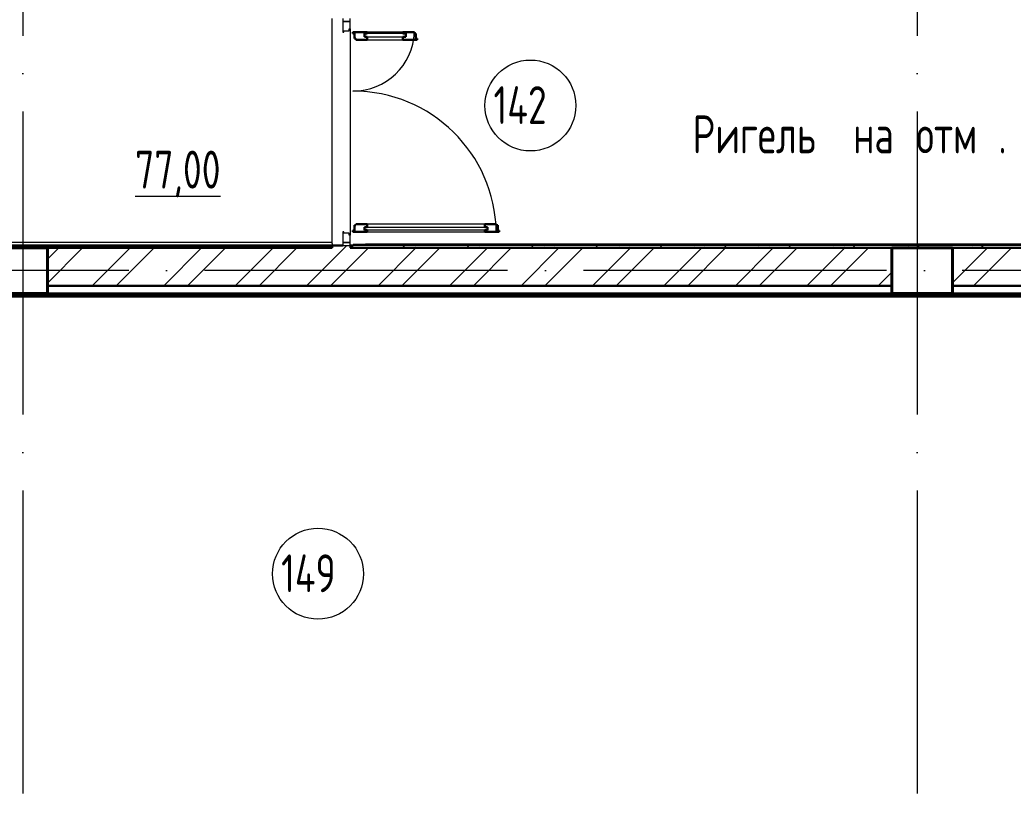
# Model space of a CAD drawing. Header units: millimetres. Extents: x -259793 to 503324, y -44556 to 93494.
# Drawn here: x -46528 to -39974, y 16176 to 21431 of the extents above; entities that cross this region are included whole.
import ezdxf

# ---------------------------------------------------------------- set-up
doc = ezdxf.new("R2010")
doc.units = ezdxf.units.MM
doc.linetypes.add('ADSK_Линия сетки', pattern=[25, 20, -2.5, 0, -2.5])
for name, color, linetype, lineweight in [('Аннотация', 7, 'Continuous', 18), ('Двери', 252, 'Continuous', 9), ('Марки помещений', 252, 'Continuous', 20), ('Несущие колонны', 252, 'Continuous', 18), ('Ограждение', 252, 'Continuous', 9), ('Оси', 252, 'Continuous', 9), ('Стены наружные', 7, 'Continuous', 18), ('Стены штриховка', 7, 'Continuous', 9)]:
    doc.layers.add(name, color=color, linetype=linetype, lineweight=lineweight)
doc.layers.add('Двери открывание', color=7, linetype='Continuous', lineweight=9, true_color=0xc0c0c0)
doc.styles.add('GOST Common_3', font='', dxfattribs={"height": 3.5})
doc.styles.get('GOST Common_3').set_extended_font_data('GOST 2.304 type A')

# ---------------------------------------------------------------- blocks, each defined once
blk = doc.blocks.new('1 этаж')
at = {"layer": 'Ограждение', "true_color": 0x636466}
h = blk.add_hatch(dxfattribs=at)
h.set_pattern_fill('FP_26', color=251, style=0, pattern_type=2)
h.set_pattern_definition([(0, (-32119.8, 96), (0, 600), []), (90, (-32119.8, 96), (-600, 4e-14), [])])
h.paths.add_polyline_path([(-39500.4, 21326.3), (-37050.8, 21326.3), (-37050.8, 21331.3), (-44245.8, 21331.3), (-44245.8, 21326.3), (-42370.6, 21326.3)])
at = {"layer": 'Двери', "color": 251, "true_color": 0x636466}
for p, q in [((-44395.8, 22821.3), (-44395.8, 22801.3)), ((-44345.8, 22801.3), (-44345.8, 22821.3)), ((-44395.8, 22801.3), (-44345.8, 22801.3)), ((-44345.8, 22801.3), (-44395.8, 22801.3)), ((-44395.8, 22801.3), (-44395.8, 22729.3)), ((-44353.8, 22738.3), (-44353.8, 22752.3)), ((-44353.8, 22752.3), (-44345.8, 22752.3)), ((-44345.8, 22752.3), (-44345.8, 22801.3)), ((-44395.8, 22729.3), (-44387.8, 22729.3)), ((-44387.8, 22729.3), (-44387.8, 22738.3)), ((-44387.8, 22738.3), (-44353.8, 22738.3)), ((-44251.8, 22720.3), (-44251.8, 22699.3)), ((-43979.8, 22720.3), (-44251.8, 22720.3)), ((-44251.8, 22699.3), (-43979.8, 22699.3)), ((-43997.8, 22729.3), (-44233.8, 22729.3)), ((-44233.8, 22679.3), (-43997.8, 22679.3)), ((-43979.8, 22699.3), (-43979.8, 22720.3)), ((-44251.8, 21443.3), (-43439.8, 21443.3)), ((-44251.8, 21422.3), (-44251.8, 21443.3)), ((-43457.8, 21463.3), (-44233.8, 21463.3)), ((-43439.8, 21443.3), (-43439.8, 21422.3)), ((-44387.8, 21413.3), (-44395.8, 21413.3)), ((-44395.8, 21413.3), (-44395.8, 21341.3)), ((-44387.8, 21404.3), (-44387.8, 21413.3)), ((-44353.8, 21404.3), (-44387.8, 21404.3)), ((-44353.8, 21390.3), (-44353.8, 21404.3)), ((-44345.8, 21390.3), (-44353.8, 21390.3)), ((-44345.8, 21341.3), (-44345.8, 21390.3)), ((-43439.8, 21422.3), (-44251.8, 21422.3)), ((-44233.8, 21413.3), (-43457.8, 21413.3)), ((-44345.8, 21341.3), (-44395.8, 21341.3)), ((-44395.8, 21341.3), (-44395.8, 21321.3)), ((-44395.8, 21341.3), (-44345.8, 21341.3)), ((-44395.8, 21321.3), (-44345.8, 21321.3)), ((-44345.8, 21321.3), (-44345.8, 21341.3))]:
    blk.add_line(p, q, dxfattribs=at)
at = {"layer": 'Двери', "color": 251, "lineweight": 30, "true_color": 0x636466}
for p, q in [((-44233.8, 22729.3), (-44327.8, 22729.3)), ((-44327.8, 22729.3), (-44327.8, 22721.3)), ((-44327.8, 22721.3), (-44318.8, 22721.3)), ((-44318.8, 22721.3), (-44318.8, 22687.3)), ((-44318.8, 22687.3), (-44309.8, 22687.3)), ((-44309.8, 22687.3), (-44309.8, 22679.3)), ((-44309.8, 22679.3), (-44233.8, 22679.3)), ((-44251.8, 22720.3), (-44233.8, 22720.3)), ((-44251.8, 22699.3), (-44251.8, 22720.3)), ((-44233.8, 22699.3), (-44251.8, 22699.3)), ((-44233.8, 22720.3), (-44233.8, 22729.3)), ((-44233.8, 22679.3), (-44233.8, 22699.3)), ((-43921.8, 22729.3), (-43997.8, 22729.3)), ((-43997.8, 22720.3), (-43997.8, 22729.3)), ((-43979.8, 22720.3), (-43997.8, 22720.3)), ((-43997.8, 22699.3), (-43979.8, 22699.3)), ((-43997.8, 22679.3), (-43997.8, 22699.3)), ((-43997.8, 22679.3), (-43903.8, 22679.3)), ((-43979.8, 22699.3), (-43979.8, 22720.3)), ((-43921.8, 22721.3), (-43921.8, 22729.3)), ((-43912.8, 22721.3), (-43921.8, 22721.3)), ((-43912.8, 22687.3), (-43912.8, 22721.3)), ((-43903.8, 22687.3), (-43912.8, 22687.3)), ((-43903.8, 22679.3), (-43903.8, 22687.3)), ((-44318.8, 21455.3), (-44318.8, 21421.3)), ((-44309.8, 21455.3), (-44318.8, 21455.3)), ((-44233.8, 21463.3), (-44309.8, 21463.3)), ((-44309.8, 21463.3), (-44309.8, 21455.3)), ((-44233.8, 21443.3), (-44251.8, 21443.3)), ((-44251.8, 21443.3), (-44251.8, 21422.3)), ((-44233.8, 21463.3), (-44233.8, 21443.3)), ((-43381.8, 21463.3), (-43457.8, 21463.3)), ((-43457.8, 21463.3), (-43457.8, 21443.3)), ((-43457.8, 21443.3), (-43439.8, 21443.3)), ((-43439.8, 21443.3), (-43439.8, 21422.3)), ((-43381.8, 21455.3), (-43381.8, 21463.3)), ((-43372.8, 21455.3), (-43381.8, 21455.3)), ((-43372.8, 21421.3), (-43372.8, 21455.3)), ((-44318.8, 21421.3), (-44327.8, 21421.3)), ((-44327.8, 21421.3), (-44327.8, 21413.3)), ((-44327.8, 21413.3), (-44233.8, 21413.3)), ((-44251.8, 21422.3), (-44233.8, 21422.3)), ((-44233.8, 21422.3), (-44233.8, 21413.3)), ((-43457.8, 21422.3), (-43457.8, 21413.3)), ((-43439.8, 21422.3), (-43457.8, 21422.3)), ((-43457.8, 21413.3), (-43363.8, 21413.3)), ((-43363.8, 21421.3), (-43372.8, 21421.3)), ((-43363.8, 21413.3), (-43363.8, 21421.3))]:
    blk.add_line(p, q, dxfattribs=at)
at = {"layer": 'Двери открывание', "color": 251, "true_color": 0x636466}
for centre, radius, start, end in [((-44327.8, 22747.3), 406, 270, 357.45896), ((-44327.8, 21395.3), 946, 1.09026, 90)]:
    blk.add_arc(centre, radius, start, end, dxfattribs=at)
at = {"layer": 'Марки помещений', "color": 251, "true_color": 0x636466}
for centre in [(-43157, 22246), (-44558.7, 19156)]:
    blk.add_circle(centre, 300, dxfattribs=at)
at = {"layer": 'Несущие колонны', "color": 251, "lineweight": 40, "true_color": 0x636466}
for p, q in [((-46743.8, 21306.3), (-46343.8, 21306.3)), ((-46343.8, 21306.3), (-46743.8, 21306.3)), ((-46343.8, 21306.3), (-46343.8, 21006.3)), ((-40771.9, 21306.3), (-40371.9, 21306.3)), ((-40771.9, 21006.3), (-40771.9, 21306.3)), ((-40371.9, 21306.3), (-40771.9, 21306.3)), ((-40371.9, 21306.3), (-40371.9, 21006.3)), ((-46343.8, 21006.3), (-46343.8, 21056.3)), ((-40771.9, 21056.3), (-40771.9, 21006.3)), ((-40371.9, 21006.3), (-40371.9, 21056.3)), ((-46343.8, 21006.3), (-46743.8, 21006.3)), ((-40371.9, 21006.3), (-40771.9, 21006.3))]:
    blk.add_line(p, q, dxfattribs=at)
at = {"layer": 'Несущие колонны', "color": 251, "true_color": 0x636466}
for p, q in [((-46343.8, 21056.3), (-46343.8, 21306.3)), ((-40771.9, 21306.3), (-40771.9, 21056.3)), ((-40371.9, 21056.3), (-40371.9, 21306.3)), ((-46743.8, 21006.3), (-46343.8, 21006.3)), ((-40771.9, 21006.3), (-40371.9, 21006.3))]:
    blk.add_line(p, q, dxfattribs=at)
at = {"layer": 'Ограждение', "color": 251, "true_color": 0x636466}
for p, q in [((-44465.8, 21341.3), (-58420.8, 21341.3)), ((-44465.8, 21336.3), (-44465.8, 21341.3)), ((-44465.8, 21336.3), (-44465.8, 21321.3)), ((-44245.8, 21326.2), (-44245.8, 21331.3)), ((-37050.8, 21331.3), (-44245.8, 21331.3)), ((-37220.8, 20981.3), (-52910.8, 20981.3))]:
    blk.add_line(p, q, dxfattribs=at)
at = {"layer": 'Оси', "color": 251, "linetype": 'ADSK_Линия сетки', "ltscale": 100, "true_color": 0x636466}
for p, q in [((-46505.8, 32206.9), (-46505.8, 10956.3)), ((-40605.8, 32206.9), (-40605.8, 10956.3)), ((-805.8, 21156.3), (-72528.1, 21156.3))]:
    blk.add_line(p, q, dxfattribs=at)
at = {"layer": 'Стены наружные', "color": 251, "true_color": 0x636466}
for p, q in [((-44465.8, 21341.1), (-44465.8, 22821.3)), ((-44345.8, 22752.3), (-44345.8, 21390.3)), ((-46343.8, 21306.3), (-46343.8, 21056.3)), ((-40771.9, 21056.3), (-40771.9, 21306.3)), ((-40371.9, 21306.3), (-40371.9, 21056.3)), ((-46343.8, 21006.3), (-46743.8, 21006.3)), ((-40371.9, 21006.3), (-40771.9, 21006.3))]:
    blk.add_line(p, q, dxfattribs=at)
at = {"layer": 'Стены наружные', "color": 251, "lineweight": 30, "true_color": 0x636466}
for p, q in [((-58455.8, 21306.3), (-44465.8, 21306.3)), ((-44395.8, 21321.3), (-58440.8, 21321.3)), ((-44465.8, 21321.3), (-44465.8, 21306.3)), ((-44325.8, 21321.3), (-44345.8, 21321.3)), ((-37135.8, 21306.3), (-44345.8, 21306.3)), ((-37050.8, 21326.3), (-44325.8, 21326.3)), ((-44325.8, 21326.3), (-44325.8, 21321.3)), ((-46343.8, 21056.3), (-40771.9, 21056.3)), ((-40371.9, 21056.3), (-37195.8, 21056.3)), ((-52920.8, 20991.3), (-37210.8, 20991.3)), ((-40771.9, 21006.3), (-46343.8, 21006.3)), ((-37195.8, 21006.3), (-40371.9, 21006.3))]:
    blk.add_line(p, q, dxfattribs=at)
at = {"layer": 'Стены наружные', "color": 251, "linetype": 'Continuous', "lineweight": 9, "true_color": 0x636466}
for p, q in [((-46343.8, 21231.7), (-46269.3, 21306.3)), ((-46343.8, 21074.6), (-46112.2, 21306.3)), ((-46123.5, 21306.3), (-46108.5, 21321.3)), ((-46047.9, 21056.3), (-45797.9, 21306.3)), ((-45890.7, 21056.3), (-45640.7, 21306.3)), ((-45699.2, 21306.3), (-45684.2, 21321.3)), ((-45576.4, 21056.3), (-45326.4, 21306.3)), ((-45419.2, 21056.3), (-45169.2, 21306.3)), ((-45274.9, 21306.3), (-45259.9, 21321.3)), ((-45104.9, 21056.3), (-44854.9, 21306.3)), ((-44947.8, 21056.3), (-44697.8, 21306.3)), ((-44850.7, 21306.3), (-44835.7, 21321.3)), ((-44633.5, 21056.3), (-44383.5, 21306.3)), ((-44476.3, 21056.3), (-44226.3, 21306.3)), ((-44383.5, 21306.3), (-44368.5, 21321.3)), ((-44270, 21321.3), (-44265, 21326.3)), ((-44199.3, 21321.3), (-44194.3, 21326.3)), ((-44162, 21056.3), (-43912, 21306.3)), ((-44128.6, 21321.3), (-44123.6, 21326.3)), ((-44057.9, 21321.3), (-44052.9, 21326.3)), ((-44004.8, 21056.3), (-43754.8, 21306.3)), ((-44002.2, 21306.3), (-43987.2, 21321.3)), ((-43987.2, 21321.3), (-43982.2, 21326.3)), ((-43916.4, 21321.3), (-43911.4, 21326.3)), ((-43845.7, 21321.3), (-43840.7, 21326.3)), ((-43775, 21321.3), (-43770, 21326.3)), ((-43704.3, 21321.3), (-43699.3, 21326.3)), ((-43690.5, 21056.3), (-43440.5, 21306.3)), ((-43633.6, 21321.3), (-43628.6, 21326.3)), ((-43577.9, 21306.3), (-43562.9, 21321.3)), ((-43562.9, 21321.3), (-43557.9, 21326.3)), ((-43533.4, 21056.3), (-43283.4, 21306.3)), ((-43492.2, 21321.3), (-43487.2, 21326.3)), ((-43421.5, 21321.3), (-43416.5, 21326.3)), ((-43350.8, 21321.3), (-43345.8, 21326.3)), ((-43280, 21321.3), (-43275, 21326.3)), ((-43219.1, 21056.3), (-42969.1, 21306.3)), ((-43209.3, 21321.3), (-43204.3, 21326.3)), ((-43153.6, 21306.3), (-43138.6, 21321.3)), ((-43138.6, 21321.3), (-43133.6, 21326.3)), ((-43067.9, 21321.3), (-43062.9, 21326.3)), ((-43061.9, 21056.3), (-42811.9, 21306.3)), ((-42997.2, 21321.3), (-42992.2, 21326.3)), ((-42926.5, 21321.3), (-42921.5, 21326.3)), ((-42855.8, 21321.3), (-42850.8, 21326.3)), ((-42785.1, 21321.3), (-42780.1, 21326.3)), ((-42747.6, 21056.3), (-42497.6, 21306.3)), ((-42729.4, 21306.3), (-42714.4, 21321.3)), ((-42714.4, 21321.3), (-42709.4, 21326.3)), ((-42643.6, 21321.3), (-42638.6, 21326.3)), ((-42590.5, 21056.3), (-42340.5, 21306.3)), ((-42572.9, 21321.3), (-42567.9, 21326.3)), ((-42502.2, 21321.3), (-42497.2, 21326.3)), ((-42431.5, 21321.3), (-42426.5, 21326.3)), ((-42360.8, 21321.3), (-42355.8, 21326.3)), ((-42305.1, 21306.3), (-42290.1, 21321.3)), ((-42290.1, 21321.3), (-42285.1, 21326.3)), ((-42276.1, 21056.3), (-42026.1, 21306.3)), ((-42219.4, 21321.3), (-42214.4, 21326.3)), ((-42148.7, 21321.3), (-42143.7, 21326.3)), ((-42119, 21056.3), (-41869, 21306.3)), ((-42078, 21321.3), (-42073, 21326.3)), ((-42007.3, 21321.3), (-42002.3, 21326.3)), ((-41936.5, 21321.3), (-41931.5, 21326.3)), ((-41880.8, 21306.3), (-41865.8, 21321.3)), ((-41865.8, 21321.3), (-41860.8, 21326.3)), ((-41804.7, 21056.3), (-41554.7, 21306.3)), ((-41795.1, 21321.3), (-41790.1, 21326.3)), ((-41724.4, 21321.3), (-41719.4, 21326.3)), ((-41653.7, 21321.3), (-41648.7, 21326.3)), ((-41647.5, 21056.3), (-41397.5, 21306.3)), ((-41583, 21321.3), (-41578, 21326.3)), ((-41512.3, 21321.3), (-41507.3, 21326.3)), ((-41456.6, 21306.3), (-41441.6, 21321.3)), ((-41441.6, 21321.3), (-41436.6, 21326.3)), ((-41370.9, 21321.3), (-41365.9, 21326.3)), ((-41333.2, 21056.3), (-41083.2, 21306.3)), ((-41300.1, 21321.3), (-41295.1, 21326.3)), ((-41229.4, 21321.3), (-41224.4, 21326.3)), ((-41176.1, 21056.3), (-40926.1, 21306.3)), ((-41158.7, 21321.3), (-41153.7, 21326.3)), ((-41088, 21321.3), (-41083, 21326.3)), ((-41032.3, 21306.3), (-41017.3, 21321.3)), ((-41017.3, 21321.3), (-41012.3, 21326.3)), ((-40946.6, 21321.3), (-40941.6, 21326.3)), ((-40875.9, 21321.3), (-40870.9, 21326.3)), ((-40805.2, 21321.3), (-40800.2, 21326.3)), ((-40734.5, 21321.3), (-40729.5, 21326.3)), ((-40663.8, 21321.3), (-40658.8, 21326.3)), ((-40608, 21306.3), (-40593, 21321.3)), ((-40593, 21321.3), (-40588, 21326.3)), ((-40522.3, 21321.3), (-40517.3, 21326.3)), ((-40451.6, 21321.3), (-40446.6, 21326.3)), ((-40380.9, 21321.3), (-40375.9, 21326.3)), ((-40371.9, 21074.7), (-40140.3, 21306.3)), ((-40310.2, 21321.3), (-40305.2, 21326.3)), ((-40239.5, 21321.3), (-40234.5, 21326.3)), ((-40233.1, 21056.3), (-39983.1, 21306.3)), ((-40183.8, 21306.3), (-40168.8, 21321.3)), ((-40168.8, 21321.3), (-40163.8, 21326.3)), ((-40098.1, 21321.3), (-40093.1, 21326.3)), ((-40027.4, 21321.3), (-40022.4, 21326.3)), ((-40861.8, 21056.3), (-40771.9, 21146.1)), ((-46519.8, 20991.3), (-46519.8, 21006.3)), ((-45919.8, 20991.3), (-45919.8, 21006.3)), ((-45319.8, 20991.3), (-45319.8, 21006.3)), ((-44719.8, 20991.3), (-44719.8, 21006.3)), ((-44119.8, 20991.3), (-44119.8, 21006.3)), ((-43519.8, 20991.3), (-43519.8, 21006.3)), ((-42919.8, 20991.3), (-42919.8, 21006.3)), ((-42319.8, 20991.3), (-42319.8, 21006.3)), ((-41719.8, 20991.3), (-41719.8, 21006.3)), ((-41119.8, 20991.3), (-41119.8, 21006.3)), ((-40519.8, 20991.3), (-40519.8, 21006.3))]:
    blk.add_line(p, q, dxfattribs=at)
at = {"layer": 'Стены штриховка', "color": 251, "true_color": 0x636466}
for p, q in [((-44345.8, 21306.3), (-44345.8, 21321.3)), ((-37050.8, 21321.3), (-44325.8, 21321.3))]:
    blk.add_line(p, q, dxfattribs=at)
at = {"layer": 'Аннотация', "color": 251, "true_color": 0x636466, "style": 'GOST Common_3', "width": 0.9}
for s, p in [('Ригель', (-42086.8, 21930.4)), ('. +2.370 (h', (-40068.7, 21930.4)), ('на', (-41027.1, 21930.4)), ('отм', (-40610.4, 21930.4))]:
    blk.add_text(s, height=250, dxfattribs=at).set_placement(p)
at = {"layer": 'Марки помещений', "color": 251, "true_color": 0x636466, "style": 'GOST Common_3', "width": 0.9}
for s, p in [('142', (-43400.5, 22123.7)), ('%%U77,00', (-45765.6, 21697.9)), ('149', (-44802.1, 19033.7))]:
    blk.add_text(s, height=250, dxfattribs=at).set_placement(p)

msp = doc.modelspace()

# ---------------------------------------------------------------- block references
msp.add_blockref('1 этаж', (-2, -1380.07963))

doc.saveas('drawing.dxf')
